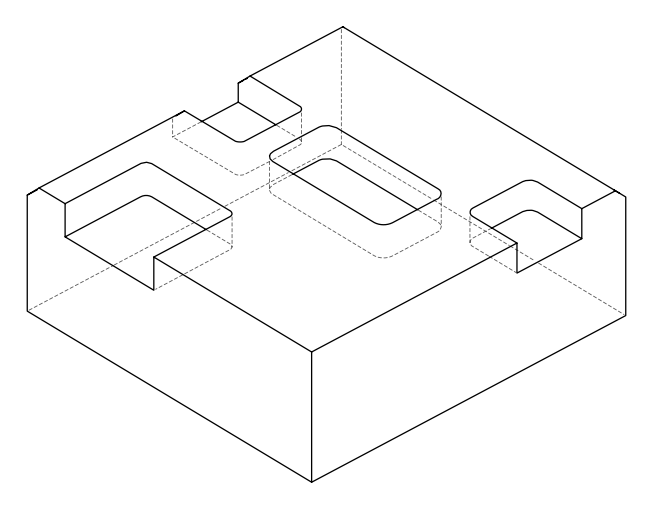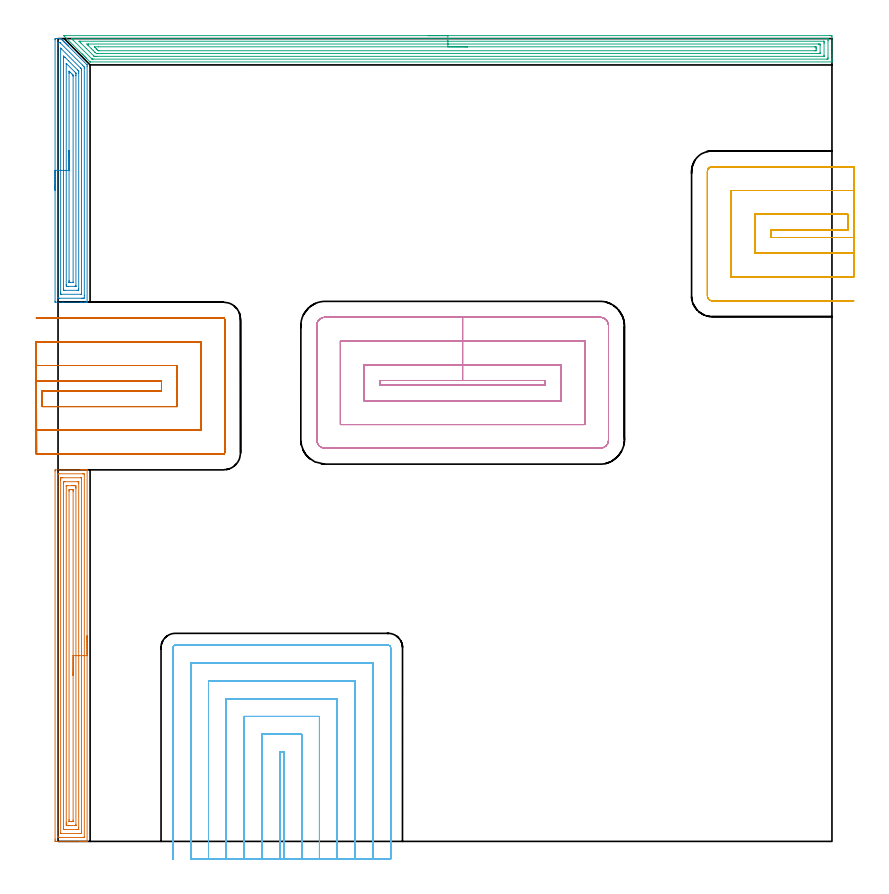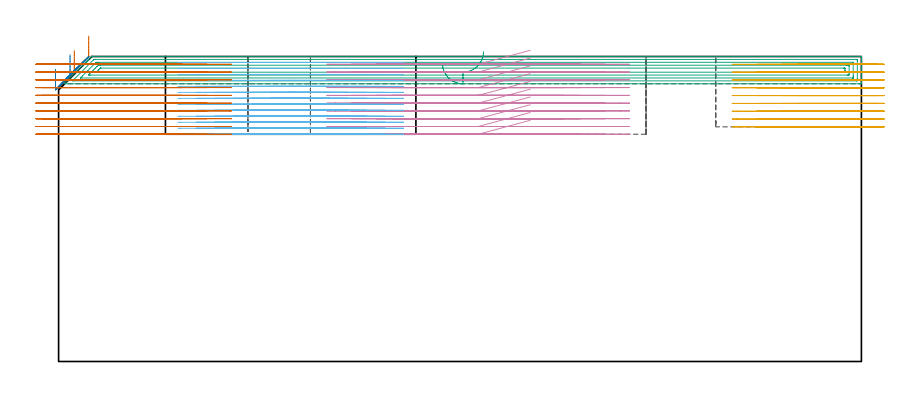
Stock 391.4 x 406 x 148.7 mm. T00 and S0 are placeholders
(PLAN: 7 operations, 3 tool changes, 148.2 min)
(1 AREA_MILL | FG_CHAMFER_SURFACE | UGT0205_001 | 9.32 min | 25626 mm3)
(2 AREA_MILL_1 | FG_CHAMFER_SURFACE_1 | UGT0205_001 | 6.45 min | 18468 mm3)
(3 AREA_MILL_2 | FG_CHAMFER_SURFACE_2 | UGT0205_001 | 15.56 min | 33576 mm3)
(4 MILL_RECTANGULAR_POCKET | POCKET_RECTANGULAR_STRAIGHT | NXT0201_012 | Follow Part, ap 4, ae 75% | 24.95 min | 505440 mm3)
(5 MILL_SLOT | SLOT_PARTIAL_RECTANGULAR | NXT0201_012 | Follow Part, ap 4, ae 75% | 14.15 min | 202492 mm3)
(6 MILL_SLOT_1 | SLOT_PARTIAL_RECTANGULAR_1 | NXT0201_011 | Follow Part, ap 3, ae 75% | 58.41 min | 486141 mm3)
(7 MILL_SLOT_2 | SLOT_PARTIAL_RECTANGULAR_2 | NXT0201_012 | Follow Part, ap 4, ae 75% | 19.32 min | 293429 mm3)
(TOOL UGT0205_001 | Chamfer Mill 20 x 3 x 45 deg. | D20 FL50 Z2)
(TOOL NXT0201_012 | ENDMILL 16mm [2P460-1600-NA 1630] | D16 FL38 Z6)
(TOOL NXT0201_011 | ENDMILL 12mm [2P460-1200-NA 1630] | D12 FL38 Z6)
(OP 1 AREA_MILL)
G17 G21 G94 G90
T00 M6
G54
G17 G0 G90 X14.7 Y103.95 S1061 M3
G43 Z158.7 H0
G94 G1 Y103.912 Z157.828 F250.
Y103.798 Z156.963
Y103.609 Z156.112
Y103.347 Z155.28
Y103.013 Z154.474
Y102.61 Z153.7
Y102.142 Z152.964
Y101.61 Z152.272
Y101.021 Z151.629
Y100.378 Z151.039
Y99.686 Z150.508
Y98.95 Z150.04
Y98.176 Z149.637
Y97.37 Z149.303
Y96.538 Z149.041
Y95.686 Z148.852
Y94.822 Z148.738
Y93.95 Z148.7
Y0.169
X14.697 Y0.01 Z148.688
X14.662 Y0.007 Z148.654
X14.285 Y0. Z148.285
X13.934 Z147.934
X13.263 Z147.258
X12.039 Z146.036
X11.486 Z145.481
X10.874 Z144.869
X-0.951 Y0.001 Z133.046
X-1.179 Y0.003 Z132.818
X-1.492 Y0.008 Z132.506
X-1.494 Y0.07 Z132.503
X-1.499 Y0.615 Z132.501
X-1.5 Y1.167 Z132.5
Y187.285
X-1.496 Y187.63 Z132.502
X-1.492 Y187.89 Z132.506
X-1.228 Y187.9 Z132.77
X11.486 Z145.481
X12.039 Z146.036
X12.375 Z146.371
X12.927 Z146.924
X13.263 Z147.258
X13.934 Z147.934
X14.286 Z148.285
X14.662 Y187.893 Z148.654
X14.697 Y187.89 Z148.688
X14.7 Y187.731 Z148.7
Y93.95
X13.286 Z147.286
X13.285 Y2.38 Z147.285
X13.263 Y2.01 Z147.263
X12.773 Y2.001 Z146.773
X0.825 Y2. Z134.825
X0.335 Y2.001 Z134.335
X-0.063 Y2.01 Z133.937
X-0.085 Y2.402 Z133.915
X-0.086 Y2.424 Z133.914
X-0.085 Y185.52 Z133.915
X-0.063 Y185.89 Z133.937
X0.427 Y185.899 Z134.427
X12.375 Y185.9 Z146.375
X12.865 Y185.899 Z146.865
X13.263 Y185.89 Z147.263
X13.285 Y185.498 Z147.285
Y185.476
X13.286 Y93.95 Z147.286
X11.871 Z145.871
Y5.081
X11.869 Y4.696 Z145.869
X11.864 Y4.188 Z145.864
X11.853 Y4.01 Z145.853
X11.671 Y4.002 Z145.671
X11.486 Y4.001 Z145.486
X10.785 Y4. Z144.785
X1.714 Y4.001 Z135.714
X1.527 Y4.005 Z135.527
X1.403 Y4.01 Z135.403
X1.335 Y4.021 Z135.335
X1.333 Y4.059 Z135.333
X1.33 Y4.188 Z135.33
X1.329 Y4.575 Z135.329
Y182.819
X1.33 Y183.204 Z135.33
X1.336 Y183.712 Z135.336
X1.347 Y183.89 Z135.347
X1.529 Y183.898 Z135.529
X1.714 Y183.899 Z135.714
X2.415 Y183.9 Z136.415
X11.486 Y183.899 Z145.486
X11.673 Y183.895 Z145.673
X11.797 Y183.89 Z145.797
X11.865 Y183.879 Z145.865
X11.867 Y183.841 Z145.867
X11.869 Y183.712 Z145.869
X11.871 Y183.325 Z145.871
Y93.95
X10.457 Z144.457
Y6.867
X10.453 Y6.12 Z144.453
X10.451 Y6.018 Z144.451
X10.356 Y6.01 Z144.356
X10.141 Y6.005 Z144.141
X9.709 Y6. Z143.709
X9.684 Z143.684
X3.465 Z137.465
X3.05 Y6.003 Z137.05
X2.843 Y6.008 Z136.843
X2.75 Y6.013 Z136.75
X2.748 Y6.083 Z136.748
X2.743 Y6.726 Z136.743
Y181.033
X2.747 Y181.78 Z136.747
X2.749 Y181.883 Z136.749
X2.844 Y181.89 Z136.844
X3.059 Y181.895 Z137.059
X3.491 Y181.9 Z137.491
X3.516 Z137.516
X9.735 Z143.735
X10.15 Y181.896 Z144.15
X10.357 Y181.891 Z144.357
X10.45 Y181.887 Z144.45
X10.452 Y181.816 Z144.452
X10.457 Y181.174 Z144.457
Y93.95
X9.043 Z143.043
Y8.431
X9.041 Y8.207 Z143.041
X9.038 Y8.059 Z143.038
X9.036 Y8.012 Z143.036
X9.023 Y8.009 Z143.023
X8.983 Y8.005 Z142.983
X8.821 Y8.002 Z142.821
X8.583 Y8. Z142.583
X6.156 Z140.156
X5.267 Z139.267
X5.029 Y8.001 Z139.029
X4.379 Y8.007 Z138.379
X4.169 Y8.01 Z138.169
X4.161 Y8.43 Z138.161
X4.159 Y8.654 Z138.159
X4.157 Y8.877 Z138.157
Y9.547
Y179.469
X4.159 Y179.693 Z138.159
X4.162 Y179.841 Z138.162
X4.164 Y179.888 Z138.164
X4.177 Y179.891 Z138.177
X4.217 Y179.895 Z138.217
X4.379 Y179.899 Z138.379
X4.617 Y179.9 Z138.617
X7.044 Z141.044
X7.933 Z141.933
X8.171 Y179.899 Z142.171
X8.821 Y179.893 Z142.821
X9.031 Y179.89 Z143.031
X9.039 Y179.469 Z143.039
X9.041 Y179.246 Z143.041
X9.043 Y179.023 Z143.043
Y178.353
Y93.95
X7.629 Z141.629
X7.628 Y10.746 Z141.628
X7.627 Y10.44 Z141.627
X7.623 Y10.146 Z141.623
X7.621 Y10.01 Z141.621
X7.478 Y10.004 Z141.478
X7.044 Y10.001 Z141.044
X6.593 Y10. Z140.593
X6.156 Y10.001 Z140.156
X5.701 Y10.004 Z139.701
X5.592 Y10.01 Z139.592
X5.578 Y10.02 Z139.578
X5.575 Y10.055 Z139.575
X5.573 Y10.133 Z139.573
X5.572 Y10.44 Z139.572
X5.571 Y11.028 Z139.571
X5.572 Y177.154 Z139.572
X5.573 Y177.46 Z139.573
X5.577 Y177.754 Z139.577
X5.579 Y177.89 Z139.579
X5.722 Y177.896 Z139.722
X6.156 Y177.899 Z140.156
X6.607 Y177.9 Z140.607
X7.044 Y177.899 Z141.044
X7.499 Y177.896 Z141.499
X7.608 Y177.89 Z141.608
X7.622 Y177.88 Z141.622
X7.624 Y177.845 Z141.624
X7.627 Y177.767 Z141.627
X7.628 Y177.46 Z141.628
X7.629 Y176.872 Z141.629
Y93.95
Y93.078 Z141.667
Y92.214 Z141.781
Y91.362 Z141.97
Y90.53 Z142.232
Y89.724 Z142.566
Y88.95 Z142.969
Y88.214 Z143.437
Y87.522 Z143.968
Y86.879 Z144.558
Y86.29 Z145.201
Y85.758 Z145.893
Y85.29 Z146.629
Y84.887 Z147.403
Y84.553 Z148.209
Y84.291 Z149.041
Y84.102 Z149.892
Y83.988 Z150.757
Y83.95 Z151.629
G0 Z158.7
M5
M2
(OP 2 AREA_MILL_1)
G17 G21 G94 G90
T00 M6
G54
G17 G0 G90 X-1.5 Y329.35 S1061 M3
G43 Z158.7 H0
Z142.5
G94 G1 Y329.388 Z141.628 F250.
Y329.502 Z140.763
Y329.691 Z139.912
Y329.953 Z139.08
Y330.287 Z138.274
Y330.69 Z137.5
Y331.158 Z136.764
Y331.69 Z136.072
Y332.279 Z135.429
Y332.922 Z134.84
Y333.614 Z134.308
Y334.35 Z133.84
Y335.124 Z133.437
Y335.93 Z133.103
Y336.762 Z132.841
Y337.613 Z132.652
Y338.478 Z132.538
Y339.35 Z132.5
Y405.394
X-1.499 Y405.565 Z132.501
X-1.491 Y405.998 Z132.505
X-1.269 Y406. Z132.728
X-0.951 Z133.045
X-0.381 Z133.615
X-0.063 Z133.932
X0.573 Z134.572
X1.333 Z135.332
X1.396 Z135.393
X1.401 Y405.998 Z135.398
X1.407 Y405.994 Z135.404
X1.561 Y405.84 Z135.559
X1.714 Y405.688 Z135.709
X1.865 Y405.536 Z135.863
X2.007 Y405.394 Z136.005
X2.158 Y405.244 Z136.153
X2.308 Y405.093 Z136.305
X2.453 Y404.948 Z136.451
X2.602 Y404.8 Z136.598
X2.75 Y404.651 Z136.748
X2.899 Y404.502 Z136.897
X3.046 Y404.356 Z137.042
X3.192 Y404.209 Z137.19
X3.346 Y404.055 Z137.343
X3.491 Y403.911 Z137.486
X3.634 Y403.767 Z137.632
X3.792 Y403.609 Z137.79
X3.935 Y403.467 Z137.931
X4.076 Y403.325 Z138.074
X4.238 Y403.163 Z138.236
X4.379 Y403.023 Z138.375
X4.518 Y402.883 Z138.516
X4.684 Y402.717 Z138.682
X4.823 Y402.579 Z138.819
X4.961 Y402.44 Z138.958
X5.131 Y402.27 Z139.128
X5.267 Y402.135 Z139.263
X14.596 Y392.806 Z148.593
X14.608 Y392.792 Z148.606
X14.697 Y392.695 Z148.688
X14.7 Y392.007 Z148.7
Y272.86
X14.697 Y272.71 Z148.688
X14.664 Y272.706 Z148.655
X14.307 Y272.7 Z148.307
X13.899 Z147.898
X13.263 Z147.258
X12.057 Z146.054
X11.486 Z145.48
X2.488 Z136.485
X-1.18 Z132.817
X-1.237 Y272.701 Z132.76
X-1.492 Y272.71 Z132.506
X-1.499 Y272.964 Z132.499
Y272.993
X-1.5 Y339.35 Z132.5
X-0.086 Z133.914
Y402.717
X-0.085 Y403.609 Z133.915
X-0.084 Y403.631 Z133.916
X-0.063 Y403.99 Z133.937
X0.44 Y403.996 Z134.44
X0.825 Y403.99 Z134.825
X0.952 Y403.986 Z134.952
X1.08 Y403.862 Z135.08
X1.34 Y403.609 Z135.34
X12.375 Y392.575 Z146.375
X12.94 Y392.007 Z146.94
X13.263 Y391.675 Z147.263
X13.285 Y391.114 Z147.285
Y391.092
X13.286 Y275.983 Z147.286
X13.285 Y275.091 Z147.285
X13.284 Y275.07 Z147.284
X13.263 Y274.71 Z147.263
X12.761 Y274.702 Z146.761
X12.375 Y274.701 Z146.375
X11.875 Y274.7 Z145.875
X0.825 Y274.701 Z134.825
X0.323 Y274.703 Z134.323
X-0.063 Y274.71 Z133.937
X-0.084 Y275.091 Z133.916
X-0.085 Y275.113 Z133.915
X-0.086 Y339.35 Z133.914
X1.328 Z135.328
X1.329 Y400.932 Z135.329
Y401.104
X1.331 Y401.132 Z135.331
X1.333 Y401.148 Z135.333
X1.364 Y401.124 Z135.364
X1.568 Y400.932 Z135.568
X11.386 Y391.114 Z145.386
X11.486 Y391.01 Z145.486
X11.864 Y390.604 Z145.864
X11.869 Y390.222 Z145.869
X11.871 Y389.835 Z145.871
Y276.876
Y276.779
X11.868 Y276.732 Z145.868
X11.865 Y276.716 Z145.865
X11.835 Y276.71 Z145.835
X11.66 Y276.701 Z145.66
X1.539 Z135.539
X1.422 Y276.705 Z135.422
X1.335 Y276.71 Z135.335
X1.333 Y276.748 Z135.333
X1.33 Y276.876 Z135.33
X1.329 Y277.263 Z135.329
X1.328 Y277.768 Z135.328
Y339.35
X2.743 Z136.743
Y396.328
X2.744 Y396.469 Z136.744
X2.75 Y397.213 Z136.75
X3.491 Y396.552 Z137.491
X3.58 Y396.469 Z137.58
X5.267 Y394.784 Z139.267
X9.951 Y390.1 Z143.951
X10.196 Y389.851 Z144.196
X10.361 Y389.68 Z144.361
X10.451 Y389.582 Z144.451
X10.453 Y389.563 Z144.453
X10.456 Y389.472 Z144.456
X10.457 Y389.329 Z144.457
Y388.578
Y279.553
X10.451 Y278.809 Z144.451
X10.446 Y278.71 Z144.446
X10.346 Y278.706 Z144.346
X10.134 Y278.702 Z144.134
X9.709 Y278.7 Z143.709
X3.452 Z137.452
X3.051 Y278.702 Z137.051
X2.851 Y278.706 Z136.851
X2.757 Y278.71 Z136.757
X2.75 Y278.774 Z136.75
X2.743 Y279.411 Z136.743
Y279.553
Y339.35
X4.157 Z138.157
Y393.122
X4.16 Y393.345 Z138.16
X4.163 Y393.408 Z138.163
X4.165 Y393.425 Z138.165
X4.183 Y393.409 Z138.183
X4.271 Y393.328 Z138.271
X4.379 Y393.222 Z138.379
X8.273 Y389.329 Z142.273
X8.821 Y388.777 Z142.821
X8.989 Y388.603 Z142.989
X9.029 Y388.561 Z143.029
X9.036 Y388.51 Z143.036
X9.039 Y388.437 Z143.039
X9.042 Y388.215 Z143.042
X9.043 Y387.544 Z143.043
Y387.321
X9.042 Y281.116 Z143.042
X9.04 Y280.892 Z143.04
X9.036 Y280.745 Z143.036
X9.033 Y280.709 Z143.033
X9.019 Y280.706 Z143.019
X8.98 Y280.704 Z142.98
X8.821 Y280.701 Z142.821
X8.568 Y280.7 Z142.568
X5.014 Y280.701 Z139.014
X4.379 Y280.707 Z138.379
X4.174 Y280.71 Z138.174
X4.163 Y281.115 Z138.163
X4.159 Y281.338 Z138.159
X4.158 Y281.561 Z138.158
X4.157 Y339.35 Z138.157
X5.571 Z139.571
X5.572 Y388.437 Z139.572
X5.574 Y389.021 Z139.574
X5.578 Y389.329 Z139.578
X5.586 Y389.554 Z139.586
X5.82 Y389.329 Z139.82
X6.156 Y388.996 Z140.156
X6.715 Y388.437 Z140.715
X7.044 Y388.106 Z141.044
X7.599 Y387.544 Z141.599
X7.622 Y387.504 Z141.622
X7.624 Y387.47 Z141.624
X7.627 Y387.397 Z141.627
X7.628 Y387.251 Z141.628
X7.629 Y386.957 Z141.629
X7.628 Y282.83 Z141.628
X7.627 Y282.756 Z141.627
X7.625 Y282.721 Z141.625
X7.623 Y282.711 Z141.623
X7.605 Y282.709 Z141.605
X7.464 Y282.702 Z141.464
X6.156 Y282.701 Z140.156
X5.685 Y282.703 Z139.685
X5.591 Y282.71 Z139.591
X5.578 Y282.717 Z139.578
X5.575 Y282.747 Z139.575
X5.573 Y282.816 Z139.573
X5.572 Y283.123 Z139.572
X5.571 Y283.711 Z139.571
Y339.35
Y340.222 Z139.609
Y341.086 Z139.723
Y341.938 Z139.912
Y342.77 Z140.174
Y343.576 Z140.508
Y344.35 Z140.911
Y345.086 Z141.38
Y345.778 Z141.911
Y346.421 Z142.5
Y347.01 Z143.143
Y347.541 Z143.835
Y348.01 Z144.571
Y348.413 Z145.345
Y348.747 Z146.151
Y349.009 Z146.983
Y349.198 Z147.835
Y349.312 Z148.699
Y349.35 Z149.571
G0 Z158.7
M5
M2
(OP 3 AREA_MILL_2)
G17 G21 G94 G90
T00 M6
G54
G17 G0 G90 X187.15 Y407.5 S1061 M3
G43 Z158.7 H0
Z145.4
G94 G1 X187.188 Z144.528 F250.
X187.302 Z143.663
X187.491 Z142.812
X187.753 Z141.98
X188.087 Z141.174
X188.49 Z140.4
X188.958 Z139.664
X189.49 Z138.972
X190.079 Z138.329
X190.722 Z137.74
X191.414 Z137.208
X192.15 Z136.74
X192.924 Z136.337
X193.73 Z136.003
X194.562 Z135.741
X195.413 Z135.552
X196.278 Z135.438
X197.15 Z135.4
X390.292
X390.769 Y407.499 Z135.401
X391.24 Y407.495 Z135.403
X391.391 Y407.492 Z135.406
X391.4 Y407.03 Z135.868
Y397.319 Z145.576
Y395.917 Z146.979
Y395.553 Z147.342
Y394.825 Z148.074
Y394.588 Z148.312
Y394.212 Z148.679
X391.393 Y394.203 Z148.688
X391.216 Y394.2 Z148.7
X16.499
X16.204 Y394.205 Z148.691
X16.183 Y394.22 Z148.676
X16.14 Y394.259 Z148.638
X14.542 Y395.857 Z147.041
X14.403 Y395.995 Z146.901
X14.263 Y396.136 Z146.762
X14.106 Y396.293 Z146.605
X13.962 Y396.436 Z146.46
X13.816 Y396.583 Z146.315
X13.67 Y396.729 Z146.169
X13.52 Y396.877 Z146.018
X13.369 Y397.03 Z145.868
X13.234 Y397.164 Z145.733
X13.079 Y397.319 Z145.576
X12.922 Y397.477 Z145.421
X12.799 Y397.6 Z145.298
X12.637 Y397.76 Z145.135
X12.475 Y397.924 Z144.973
X12.363 Y398.036 Z144.862
X12.196 Y398.202 Z144.693
X12.027 Y398.372 Z144.526
X3.084 Y407.316 Z135.583
X2.936 Y407.471 Z135.428
X2.914 Y407.497 Z135.402
X3.084 Y407.5 Z135.4
X197.15
Y406.086 Z136.814
X388.98 Y406.085 Z136.815
X389.043
X389.366 Y406.079 Z136.821
X389.39 Y405.974 Z136.926
X389.397 Y405.735 Z137.165
X389.399 Y405.264 Z137.636
X389.4 Y404.849 Z138.051
X389.399 Y396.436 Z146.464
X389.396 Y396.025 Z146.875
X389.386 Y395.621 Z147.279
X388.98 Y395.615 Z147.285
X388.918
X17.778 Y395.614 Z147.286
X17.363 Y395.619 Z147.281
X17.26 Y395.621 Z147.279
X17.236 Y395.625 Z147.275
X17.198 Y395.659 Z147.241
X17.129 Y395.724 Z147.176
X16.946 Y395.904 Z146.996
X7.586 Y405.264 Z137.636
X7.109 Y405.744 Z137.156
X6.884 Y405.978 Z136.922
X6.796 Y406.079 Z136.821
X7.109 Y406.085 Z136.815
X7.171
X197.15 Y406.086 Z136.814
Y404.672 Z138.228
X387.191 Y404.671 Z138.229
X387.289 Y404.67 Z138.23
X387.367 Y404.667 Z138.233
X387.384 Y404.665 Z138.235
X387.39 Y404.645 Z138.255
X387.394 Y404.587 Z138.313
X387.398 Y404.381 Z138.519
X387.4 Y404.175 Z138.725
Y403.498 Z139.402
X387.399 Y397.319 Z145.581
X387.397 Y397.115 Z145.785
X387.39 Y397.046 Z145.854
X387.386 Y397.035 Z145.865
X387.374 Y397.033 Z145.867
X387.338 Y397.03 Z145.87
X387.191 Y397.029 Z145.871
X19.629 Y397.028 Z145.872
X19.028 Y397.029 Z145.871
X18.735 Y397.032 Z145.868
X18.441 Y397.035 Z145.865
X18.266 Y397.045 Z145.855
X18.172 Y397.135 Z145.765
X17.982 Y397.319 Z145.581
X14.339 Y400.96 Z141.94
X11.58 Y403.719 Z139.181
X10.919 Y404.381 Z138.519
X10.686 Y404.617 Z138.283
X10.648 Y404.663 Z138.237
X10.65 Y404.665 Z138.235
X10.686 Y404.666 Z138.234
X11.287 Y404.671 Z138.229
X197.15 Y404.672 Z138.228
Y403.257 Z139.643
X384.508
X384.753 Y403.256 Z139.644
X385.262 Y403.252 Z139.648
X385.374 Y403.251 Z139.649
X385.39 Y403.056 Z139.844
X385.4 Y402.618 Z140.282
Y399.087 Z143.813
X385.399 Y398.644 Z144.256
X385.397 Y398.534 Z144.366
X385.394 Y398.48 Z144.42
X385.391 Y398.456 Z144.444
X385.373 Y398.45 Z144.45
X385.155 Y398.447 Z144.453
X384.508 Y398.443 Z144.457
X384.264
X20.278
X19.629 Y398.447 Z144.453
X19.378 Y398.45 Z144.45
X18.735 Y399.019 Z143.881
X18.667 Y399.084 Z143.816
X17.84 Y399.908 Z142.992
X16.898 Y400.85 Z142.05
X15.133 Y402.616 Z140.284
X14.514 Y403.25 Z139.65
X15.157 Y403.255 Z139.645
X15.402 Y403.257 Z139.643
X197.15
Y401.843 Z141.057
X382.72
X382.831 Y401.841 Z141.059
X383.055 Y401.836 Z141.064
X383.39 Y401.822 Z141.078
X383.392 Y401.733 Z141.167
X383.399 Y401.062 Z141.838
X383.4 Y400.85 Z142.05
X383.399 Y400.179 Z142.721
X383.396 Y399.967 Z142.933
X383.393 Y399.884 Z143.016
X383.391 Y399.869 Z143.031
X383.315 Y399.864 Z143.036
X383.167 Y399.86 Z143.04
X382.943 Y399.857 Z143.043
X382.831
X20.635
X20.523 Y399.859 Z143.041
X20.412 Y399.862 Z143.038
X20.345 Y399.866 Z143.034
X20.309 Y399.898 Z143.002
X20.235 Y399.967 Z142.933
X19.629 Y400.569 Z142.331
X19.348 Y400.85 Z142.05
X18.735 Y401.464 Z141.436
X18.468 Y401.733 Z141.167
X18.383 Y401.824 Z141.076
X18.375 Y401.834 Z141.066
X18.381 Y401.836 Z141.064
X18.437 Y401.84 Z141.06
X18.511 Y401.842 Z141.058
X20.412 Y401.843 Z141.057
X197.15
X198.022 Z141.095
X198.886 Z141.209
X199.738 Z141.398
X200.57 Z141.66
X201.376 Z141.994
X202.15 Z142.397
X202.886 Z142.865
X203.578 Z143.396
X204.221 Z143.986
X204.81 Z144.629
X205.341 Z145.321
X205.81 Z146.057
X206.213 Z146.831
X206.547 Z147.637
X206.809 Z148.469
X206.998 Z149.32
X207.112 Z150.185
X207.15 Z151.057
G0 Z158.7
M5
M2
(OP 4 MILL_RECTANGULAR_POCKET)
G17 G21 G94 G90
T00 M6
G54
G17 G0 G90 X229.941 Y233.1 S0 M3
G43 Z158.7 H1
Z151.7
G94 G1 X204.6 Z144.91 F250.
X162.8 F500.
Y230.8
X246.4
Y233.1
X204.6
Y241.1
X154.8
Y222.8
X254.4
Y241.1
X204.6
Y253.1
X142.8
Y210.8
X266.4
Y253.1
X204.6
Y265.1
X135.1
G3 X130.8 Y260.8 R4.3
G1 Y203.1
G3 X135.1 Y198.8 R4.3
G1 X274.1
G3 X278.4 Y203.1 R4.3
G1 Y260.8
G3 X274.1 Y265.1 R4.3
G1 X204.6
X203.6
G0 X229.941 Y233.1 Z147.91
G1 X204.6 Z141.12 F250.
X162.8 F500.
Y230.8
X246.4
Y233.1
X204.6
Y241.1
X154.8
Y222.8
X254.4
Y241.1
X204.6
Y253.1
X142.8
Y210.8
X266.4
Y253.1
X204.6
Y265.1
X135.1
G3 X130.8 Y260.8 R4.3
G1 Y203.1
G3 X135.1 Y198.8 R4.3
G1 X274.1
G3 X278.4 Y203.1 R4.3
G1 Y260.8
G3 X274.1 Y265.1 R4.3
G1 X204.6
X203.6
G0 X229.941 Y233.1 Z144.12
G1 X204.6 Z137.33 F250.
X162.8 F500.
Y230.8
X246.4
Y233.1
X204.6
Y241.1
X154.8
Y222.8
X254.4
Y241.1
X204.6
Y253.1
X142.8
Y210.8
X266.4
Y253.1
X204.6
Y265.1
X135.1
G3 X130.8 Y260.8 R4.3
G1 Y203.1
G3 X135.1 Y198.8 R4.3
G1 X274.1
G3 X278.4 Y203.1 R4.3
G1 Y260.8
G3 X274.1 Y265.1 R4.3
G1 X204.6
X203.6
G0 X229.941 Y233.1 Z140.33
G1 X204.6 Z133.54 F250.
X162.8 F500.
Y230.8
X246.4
Y233.1
X204.6
Y241.1
X154.8
Y222.8
X254.4
Y241.1
X204.6
Y253.1
X142.8
Y210.8
X266.4
Y253.1
X204.6
Y265.1
X135.1
G3 X130.8 Y260.8 R4.3
G1 Y203.1
G3 X135.1 Y198.8 R4.3
G1 X274.1
G3 X278.4 Y203.1 R4.3
G1 Y260.8
G3 X274.1 Y265.1 R4.3
G1 X204.6
X203.6
G0 X229.941 Y233.1 Z136.54
G1 X204.6 Z129.75 F250.
X162.8 F500.
Y230.8
X246.4
Y233.1
X204.6
Y241.1
X154.8
Y222.8
X254.4
Y241.1
X204.6
Y253.1
X142.8
Y210.8
X266.4
Y253.1
X204.6
Y265.1
X135.1
G3 X130.8 Y260.8 R4.3
G1 Y203.1
G3 X135.1 Y198.8 R4.3
G1 X274.1
G3 X278.4 Y203.1 R4.3
G1 Y260.8
G3 X274.1 Y265.1 R4.3
G1 X204.6
X203.6
G0 X229.941 Y233.1 Z132.75
G1 X204.6 Z125.96 F250.
X162.8 F500.
Y230.8
X246.4
Y233.1
X204.6
Y241.1
X154.8
Y222.8
X254.4
Y241.1
X204.6
Y253.1
X142.8
Y210.8
X266.4
Y253.1
X204.6
Y265.1
X135.1
G3 X130.8 Y260.8 R4.3
G1 Y203.1
G3 X135.1 Y198.8 R4.3
G1 X274.1
G3 X278.4 Y203.1 R4.3
G1 Y260.8
G3 X274.1 Y265.1 R4.3
G1 X204.6
X203.6
G0 X229.941 Y233.1 Z128.96
G1 X204.6 Z122.17 F250.
X162.8 F500.
Y230.8
X246.4
Y233.1
X204.6
Y241.1
X154.8
Y222.8
X254.4
Y241.1
X204.6
Y253.1
X142.8
Y210.8
X266.4
Y253.1
X204.6
Y265.1
X135.1
G3 X130.8 Y260.8 R4.3
G1 Y203.1
G3 X135.1 Y198.8 R4.3
G1 X274.1
G3 X278.4 Y203.1 R4.3
G1 Y260.8
G3 X274.1 Y265.1 R4.3
G1 X204.6
X203.6
G0 X229.941 Y233.1 Z125.17
G1 X204.6 Z118.38 F250.
X162.8 F500.
Y230.8
X246.4
Y233.1
X204.6
Y241.1
X154.8
Y222.8
X254.4
Y241.1
X204.6
Y253.1
X142.8
Y210.8
X266.4
Y253.1
X204.6
Y265.1
X135.1
G3 X130.8 Y260.8 R4.3
G1 Y203.1
G3 X135.1 Y198.8 R4.3
G1 X274.1
G3 X278.4 Y203.1 R4.3
G1 Y260.8
G3 X274.1 Y265.1 R4.3
G1 X204.6
X203.6
G0 X229.941 Y233.1 Z121.38
G1 X204.6 Z114.59 F250.
X162.8 F500.
Y230.8
X246.4
Y233.1
X204.6
Y241.1
X154.8
Y222.8
X254.4
Y241.1
X204.6
Y253.1
X142.8
Y210.8
X266.4
Y253.1
X204.6
Y265.1
X135.1
G3 X130.8 Y260.8 R4.3
G1 Y203.1
G3 X135.1 Y198.8 R4.3
G1 X274.1
G3 X278.4 Y203.1 R4.3
G1 Y260.8
G3 X274.1 Y265.1 R4.3
G1 X204.6
X203.6
G0 X229.941 Y233.1 Z117.59
G1 X204.6 Z110.8 F250.
X162.8 F500.
Y230.8
X246.4
Y233.1
X204.6
Y241.1
X154.8
Y222.8
X254.4
Y241.1
X204.6
Y253.1
X142.8
Y210.8
X266.4
Y253.1
X204.6
Y265.1
X135.1
G3 X130.8 Y260.8 R4.3
G1 Y203.1
G3 X135.1 Y198.8 R4.3
G1 X274.1
G3 X278.4 Y203.1 R4.3
G1 Y260.8
G3 X274.1 Y265.1 R4.3
G1 X204.6
X203.6
G0 Z158.7
M5
M2
(OP 5 MILL_SLOT)
G17 G21 G94 G90
T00 M6
G54
G17 G0 G90 X402.4 Y305.4 S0 M3
G43 Z158.7 H1
Z144.889
G94 G1 X399.4 F250.
X360.4 F500.
Y309.2
X399.4
Y317.2
X352.4
Y297.4
X399.4
X402.4 F250.
Y329.2
X399.4
X340.4 F500.
Y285.4
X399.4
X402.4 F250.
Y341.2
X399.4
X330.8 F500.
G3 X328.4 Y338.8 R2.4
G1 Y275.8
G3 X330.8 Y273.4 R2.4
G1 X399.4
X402.4 F250.
G0 Y305.4 Z141.078
G1 X399.4
X360.4 F500.
Y309.2
X399.4
Y317.2
X352.4
Y297.4
X399.4
X402.4 F250.
Y329.2
X399.4
X340.4 F500.
Y285.4
X399.4
X402.4 F250.
Y341.2
X399.4
X330.8 F500.
G3 X328.4 Y338.8 R2.4
G1 Y275.8
G3 X330.8 Y273.4 R2.4
G1 X399.4
X402.4 F250.
G0 Y305.4 Z137.267
G1 X399.4
X360.4 F500.
Y309.2
X399.4
Y317.2
X352.4
Y297.4
X399.4
X402.4 F250.
Y329.2
X399.4
X340.4 F500.
Y285.4
X399.4
X402.4 F250.
Y341.2
X399.4
X330.8 F500.
G3 X328.4 Y338.8 R2.4
G1 Y275.8
G3 X330.8 Y273.4 R2.4
G1 X399.4
X402.4 F250.
G0 Y305.4 Z133.455
G1 X399.4
X360.4 F500.
Y309.2
X399.4
Y317.2
X352.4
Y297.4
X399.4
X402.4 F250.
Y329.2
X399.4
X340.4 F500.
Y285.4
X399.4
X402.4 F250.
Y341.2
X399.4
X330.8 F500.
G3 X328.4 Y338.8 R2.4
G1 Y275.8
G3 X330.8 Y273.4 R2.4
G1 X399.4
X402.4 F250.
G0 Y305.4 Z129.644
G1 X399.4
X360.4 F500.
Y309.2
X399.4
Y317.2
X352.4
Y297.4
X399.4
X402.4 F250.
Y329.2
X399.4
X340.4 F500.
Y285.4
X399.4
X402.4 F250.
Y341.2
X399.4
X330.8 F500.
G3 X328.4 Y338.8 R2.4
G1 Y275.8
G3 X330.8 Y273.4 R2.4
G1 X399.4
X402.4 F250.
G0 Y305.4 Z125.833
G1 X399.4
X360.4 F500.
Y309.2
X399.4
Y317.2
X352.4
Y297.4
X399.4
X402.4 F250.
Y329.2
X399.4
X340.4 F500.
Y285.4
X399.4
X402.4 F250.
Y341.2
X399.4
X330.8 F500.
G3 X328.4 Y338.8 R2.4
G1 Y275.8
G3 X330.8 Y273.4 R2.4
G1 X399.4
X402.4 F250.
G0 Y305.4 Z122.022
G1 X399.4
X360.4 F500.
Y309.2
X399.4
Y317.2
X352.4
Y297.4
X399.4
X402.4 F250.
Y329.2
X399.4
X340.4 F500.
Y285.4
X399.4
X402.4 F250.
Y341.2
X399.4
X330.8 F500.
G3 X328.4 Y338.8 R2.4
G1 Y275.8
G3 X330.8 Y273.4 R2.4
G1 X399.4
X402.4 F250.
G0 Y305.4 Z118.211
G1 X399.4
X360.4 F500.
Y309.2
X399.4
Y317.2
X352.4
Y297.4
X399.4
X402.4 F250.
Y329.2
X399.4
X340.4 F500.
Y285.4
X399.4
X402.4 F250.
Y341.2
X399.4
X330.8 F500.
G3 X328.4 Y338.8 R2.4
G1 Y275.8
G3 X330.8 Y273.4 R2.4
G1 X399.4
X402.4 F250.
G0 Y305.4 Z114.4
G1 X399.4
X360.4 F500.
Y309.2
X399.4
Y317.2
X352.4
Y297.4
X399.4
X402.4 F250.
Y329.2
X399.4
X340.4 F500.
Y285.4
X399.4
X402.4 F250.
Y341.2
X399.4
X330.8 F500.
G3 X328.4 Y338.8 R2.4
G1 Y275.8
G3 X330.8 Y273.4 R2.4
G1 X399.4
X402.4 F250.
G0 Z158.7
M5
M2
(OP 6 MILL_SLOT_1)
G17 G21 G94 G90
T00 M6
G54
G17 G0 G90 X114.2 Y-9. S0 M3
G43 Z158.7 H1
Z145.785
G94 G1 Y-6. F250.
Y45.2 F500.
X112.1
Y-6.
Y-9. F250.
X123.2
Y-6.
Y54.2 F500.
X103.1
Y-6.
Y-9. F250.
X132.2
Y-6.
Y63.2 F500.
X94.1
Y-6.
Y-9. F250.
X141.2
Y-6.
Y72.2 F500.
X85.1
Y-6.
Y-9. F250.
X150.2
Y-6.
Y81.2 F500.
X76.1
Y-6.
Y-9. F250.
X159.2
Y-6.
Y90.2 F500.
X67.1
Y-6.
Y-9. F250.
X168.2
Y-6.
Y98. F500.
G3 X167. Y99.2 R1.2
G1 X59.3
G3 X58.1 Y98. R1.2
G1 Y-6.
Y-9. F250.
G0 X114.2 Z142.869
G1 Y-6.
Y45.2 F500.
X112.1
Y-6.
Y-9. F250.
X123.2
Y-6.
Y54.2 F500.
X103.1
Y-6.
Y-9. F250.
X132.2
Y-6.
Y63.2 F500.
X94.1
Y-6.
Y-9. F250.
X141.2
Y-6.
Y72.2 F500.
X85.1
Y-6.
Y-9. F250.
X150.2
Y-6.
Y81.2 F500.
X76.1
Y-6.
Y-9. F250.
X159.2
Y-6.
Y90.2 F500.
X67.1
Y-6.
Y-9. F250.
X168.2
Y-6.
Y98. F500.
G3 X167. Y99.2 R1.2
G1 X59.3
G3 X58.1 Y98. R1.2
G1 Y-6.
Y-9. F250.
G0 X114.2 Z139.954
G1 Y-6.
Y45.2 F500.
X112.1
Y-6.
Y-9. F250.
X123.2
Y-6.
Y54.2 F500.
X103.1
Y-6.
Y-9. F250.
X132.2
Y-6.
Y63.2 F500.
X94.1
Y-6.
Y-9. F250.
X141.2
Y-6.
Y72.2 F500.
X85.1
Y-6.
Y-9. F250.
X150.2
Y-6.
Y81.2 F500.
X76.1
Y-6.
Y-9. F250.
X159.2
Y-6.
Y90.2 F500.
X67.1
Y-6.
Y-9. F250.
X168.2
Y-6.
Y98. F500.
G3 X167. Y99.2 R1.2
G1 X59.3
G3 X58.1 Y98. R1.2
G1 Y-6.
Y-9. F250.
G0 X114.2 Z137.038
G1 Y-6.
Y45.2 F500.
X112.1
Y-6.
Y-9. F250.
X123.2
Y-6.
Y54.2 F500.
X103.1
Y-6.
Y-9. F250.
X132.2
Y-6.
Y63.2 F500.
X94.1
Y-6.
Y-9. F250.
X141.2
Y-6.
Y72.2 F500.
X85.1
Y-6.
Y-9. F250.
X150.2
Y-6.
Y81.2 F500.
X76.1
Y-6.
Y-9. F250.
X159.2
Y-6.
Y90.2 F500.
X67.1
Y-6.
Y-9. F250.
X168.2
Y-6.
Y98. F500.
G3 X167. Y99.2 R1.2
G1 X59.3
G3 X58.1 Y98. R1.2
G1 Y-6.
Y-9. F250.
G0 X114.2 Z134.123
G1 Y-6.
Y45.2 F500.
X112.1
Y-6.
Y-9. F250.
X123.2
Y-6.
Y54.2 F500.
X103.1
Y-6.
Y-9. F250.
X132.2
Y-6.
Y63.2 F500.
X94.1
Y-6.
Y-9. F250.
X141.2
Y-6.
Y72.2 F500.
X85.1
Y-6.
Y-9. F250.
X150.2
Y-6.
Y81.2 F500.
X76.1
Y-6.
Y-9. F250.
X159.2
Y-6.
Y90.2 F500.
X67.1
Y-6.
Y-9. F250.
X168.2
Y-6.
Y98. F500.
G3 X167. Y99.2 R1.2
G1 X59.3
G3 X58.1 Y98. R1.2
G1 Y-6.
Y-9. F250.
G0 X114.2 Z131.208
G1 Y-6.
Y45.2 F500.
X112.1
Y-6.
Y-9. F250.
X123.2
Y-6.
Y54.2 F500.
X103.1
Y-6.
Y-9. F250.
X132.2
Y-6.
Y63.2 F500.
X94.1
Y-6.
Y-9. F250.
X141.2
Y-6.
Y72.2 F500.
X85.1
Y-6.
Y-9. F250.
X150.2
Y-6.
Y81.2 F500.
X76.1
Y-6.
Y-9. F250.
X159.2
Y-6.
Y90.2 F500.
X67.1
Y-6.
Y-9. F250.
X168.2
Y-6.
Y98. F500.
G3 X167. Y99.2 R1.2
G1 X59.3
G3 X58.1 Y98. R1.2
G1 Y-6.
Y-9. F250.
G0 X114.2 Z128.292
G1 Y-6.
Y45.2 F500.
X112.1
Y-6.
Y-9. F250.
X123.2
Y-6.
Y54.2 F500.
X103.1
Y-6.
Y-9. F250.
X132.2
Y-6.
Y63.2 F500.
X94.1
Y-6.
Y-9. F250.
X141.2
Y-6.
Y72.2 F500.
X85.1
Y-6.
Y-9. F250.
X150.2
Y-6.
Y81.2 F500.
X76.1
Y-6.
Y-9. F250.
X159.2
Y-6.
Y90.2 F500.
X67.1
Y-6.
Y-9. F250.
X168.2
Y-6.
Y98. F500.
G3 X167. Y99.2 R1.2
G1 X59.3
G3 X58.1 Y98. R1.2
G1 Y-6.
Y-9. F250.
G0 X114.2 Z125.377
G1 Y-6.
Y45.2 F500.
X112.1
Y-6.
Y-9. F250.
X123.2
Y-6.
Y54.2 F500.
X103.1
Y-6.
Y-9. F250.
X132.2
Y-6.
Y63.2 F500.
X94.1
Y-6.
Y-9. F250.
X141.2
Y-6.
Y72.2 F500.
X85.1
Y-6.
Y-9. F250.
X150.2
Y-6.
Y81.2 F500.
X76.1
Y-6.
Y-9. F250.
X159.2
Y-6.
Y90.2 F500.
X67.1
Y-6.
Y-9. F250.
X168.2
Y-6.
Y98. F500.
G3 X167. Y99.2 R1.2
G1 X59.3
G3 X58.1 Y98. R1.2
G1 Y-6.
Y-9. F250.
G0 X114.2 Z122.462
G1 Y-6.
Y45.2 F500.
X112.1
Y-6.
Y-9. F250.
X123.2
Y-6.
Y54.2 F500.
X103.1
Y-6.
Y-9. F250.
X132.2
Y-6.
Y63.2 F500.
X94.1
Y-6.
Y-9. F250.
X141.2
Y-6.
Y72.2 F500.
X85.1
Y-6.
Y-9. F250.
X150.2
Y-6.
Y81.2 F500.
X76.1
Y-6.
Y-9. F250.
X159.2
Y-6.
Y90.2 F500.
X67.1
Y-6.
Y-9. F250.
X168.2
Y-6.
Y98. F500.
G3 X167. Y99.2 R1.2
G1 X59.3
G3 X58.1 Y98. R1.2
G1 Y-6.
Y-9. F250.
G0 X114.2 Z119.546
G1 Y-6.
Y45.2 F500.
X112.1
Y-6.
Y-9. F250.
X123.2
Y-6.
Y54.2 F500.
X103.1
Y-6.
Y-9. F250.
X132.2
Y-6.
Y63.2 F500.
X94.1
Y-6.
Y-9. F250.
X141.2
Y-6.
Y72.2 F500.
X85.1
Y-6.
Y-9. F250.
X150.2
Y-6.
Y81.2 F500.
X76.1
Y-6.
Y-9. F250.
X159.2
Y-6.
Y90.2 F500.
X67.1
Y-6.
Y-9. F250.
X168.2
Y-6.
Y98. F500.
G3 X167. Y99.2 R1.2
G1 X59.3
G3 X58.1 Y98. R1.2
G1 Y-6.
Y-9. F250.
G0 X114.2 Z116.631
G1 Y-6.
Y45.2 F500.
X112.1
Y-6.
Y-9. F250.
X123.2
Y-6.
Y54.2 F500.
X103.1
Y-6.
Y-9. F250.
X132.2
Y-6.
Y63.2 F500.
X94.1
Y-6.
Y-9. F250.
X141.2
Y-6.
Y72.2 F500.
X85.1
Y-6.
Y-9. F250.
X150.2
Y-6.
Y81.2 F500.
X76.1
Y-6.
Y-9. F250.
X159.2
Y-6.
Y90.2 F500.
X67.1
Y-6.
Y-9. F250.
X168.2
Y-6.
Y98. F500.
G3 X167. Y99.2 R1.2
G1 X59.3
G3 X58.1 Y98. R1.2
G1 Y-6.
Y-9. F250.
G0 X114.2 Z113.715
G1 Y-6.
Y45.2 F500.
X112.1
Y-6.
Y-9. F250.
X123.2
Y-6.
Y54.2 F500.
X103.1
Y-6.
Y-9. F250.
X132.2
Y-6.
Y63.2 F500.
X94.1
Y-6.
Y-9. F250.
X141.2
Y-6.
Y72.2 F500.
X85.1
Y-6.
Y-9. F250.
X150.2
Y-6.
Y81.2 F500.
X76.1
Y-6.
Y-9. F250.
X159.2
Y-6.
Y90.2 F500.
X67.1
Y-6.
Y-9. F250.
X168.2
Y-6.
Y98. F500.
G3 X167. Y99.2 R1.2
G1 X59.3
G3 X58.1 Y98. R1.2
G1 Y-6.
Y-9. F250.
G0 X114.2 Z110.8
G1 Y-6.
Y45.2 F500.
X112.1
Y-6.
Y-9. F250.
X123.2
Y-6.
Y54.2 F500.
X103.1
Y-6.
Y-9. F250.
X132.2
Y-6.
Y63.2 F500.
X94.1
Y-6.
Y-9. F250.
X141.2
Y-6.
Y72.2 F500.
X85.1
Y-6.
Y-9. F250.
X150.2
Y-6.
Y81.2 F500.
X76.1
Y-6.
Y-9. F250.
X159.2
Y-6.
Y90.2 F500.
X67.1
Y-6.
Y-9. F250.
X168.2
Y-6.
Y98. F500.
G3 X167. Y99.2 R1.2
G1 X59.3
G3 X58.1 Y98. R1.2
G1 Y-6.
Y-9. F250.
G0 Z158.7
M5
M2
(OP 7 MILL_SLOT_2)
G17 G21 G94 G90
T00 M6
G54
G17 G0 G90 X-11. Y232.725 S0 M3
G43 Z158.7 H1
Z144.91
G94 G1 X-8. Y232.701 F250.
G3 X-7.746 Y232.7 R32. F500.
G1 X52.3
Y227.9
X-7.746
G3 X-8. Y227.899 R32.
G1 Y219.899
G2 X-7.746 Y219.9 R24.
G1 X60.3
Y240.7
X-7.746
G2 X-8. Y240.701 R24.
G1 X-11. Y240.733 F250.
X-10.999 Y207.834
X-8. Y207.897
G2 X-7.746 Y207.9 R12. F500.
G1 X72.3
Y252.7
X-7.746
G2 X-8. Y252.703 R12.
G1 X-10.999 Y252.766 F250.
X-10.746 Y195.9
X-7.746
X83.6 F500.
G3 X84.3 Y196.6 R0.7
G1 Y264.
G3 X83.6 Y264.7 R0.7
G1 X-7.746
X-10.746 F250.
G0 X-11. Y232.723 Z141.12
G1 X-8. Y232.701
G3 X-7.769 Y232.7 R32. F500.
G1 X52.3
Y227.9
X-7.769
X-8. Y227.899
Y219.899
G2 X-7.769 Y219.9 R24.
G1 X60.3
Y240.7
X-7.769
G2 X-8. Y240.701 R24.
G1 X-11. Y240.73 F250.
X-10.999 Y207.84
X-8. Y207.898
G2 X-7.769 Y207.9 R12. F500.
G1 X72.3
Y252.7
X-7.769
G2 X-8. Y252.702 R12.
G1 X-10.999 Y252.76 F250.
X-10.769 Y195.9
X-7.769
X83.6 F500.
G3 X84.3 Y196.6 R0.7
G1 Y264.
G3 X83.6 Y264.7 R0.7
G1 X-7.769
X-10.769 F250.
G0 X-11. Y232.7 Z137.33
G1 X-8.
X52.3 F500.
Y227.9
X-8.
Y219.9
X60.3
Y240.7
X-8.
X-11. F250.
Y207.9
X-8.
X72.3 F500.
Y252.7
X-8.
X-11. F250.
Y195.9
X-8.
X83.6 F500.
G3 X84.3 Y196.6 R0.7
G1 Y264.
G3 X83.6 Y264.7 R0.7
G1 X-8.
X-11. F250.
G0 Y232.7 Z133.54
G1 X-8.
X52.3 F500.
Y227.9
X-8.
Y219.9
X60.3
Y240.7
X-8.
X-11. F250.
Y207.9
X-8.
X72.3 F500.
Y252.7
X-8.
X-11. F250.
Y195.9
X-8.
X83.6 F500.
G3 X84.3 Y196.6 R0.7
G1 Y264.
G3 X83.6 Y264.7 R0.7
G1 X-8.
X-11. F250.
G0 Y232.7 Z129.75
G1 X-8.
X52.3 F500.
Y227.9
X-8.
Y219.9
X60.3
Y240.7
X-8.
X-11. F250.
Y207.9
X-8.
X72.3 F500.
Y252.7
X-8.
X-11. F250.
Y195.9
X-8.
X83.6 F500.
G3 X84.3 Y196.6 R0.7
G1 Y264.
G3 X83.6 Y264.7 R0.7
G1 X-8.
X-11. F250.
G0 Y232.7 Z125.96
G1 X-8.
X52.3 F500.
Y227.9
X-8.
Y219.9
X60.3
Y240.7
X-8.
X-11. F250.
Y207.9
X-8.
X72.3 F500.
Y252.7
X-8.
X-11. F250.
Y195.9
X-8.
X83.6 F500.
G3 X84.3 Y196.6 R0.7
G1 Y264.
G3 X83.6 Y264.7 R0.7
G1 X-8.
X-11. F250.
G0 Y232.7 Z122.17
G1 X-8.
X52.3 F500.
Y227.9
X-8.
Y219.9
X60.3
Y240.7
X-8.
X-11. F250.
Y207.9
X-8.
X72.3 F500.
Y252.7
X-8.
X-11. F250.
Y195.9
X-8.
X83.6 F500.
G3 X84.3 Y196.6 R0.7
G1 Y264.
G3 X83.6 Y264.7 R0.7
G1 X-8.
X-11. F250.
G0 Y232.7 Z118.38
G1 X-8.
X52.3 F500.
Y227.9
X-8.
Y219.9
X60.3
Y240.7
X-8.
X-11. F250.
Y207.9
X-8.
X72.3 F500.
Y252.7
X-8.
X-11. F250.
Y195.9
X-8.
X83.6 F500.
G3 X84.3 Y196.6 R0.7
G1 Y264.
G3 X83.6 Y264.7 R0.7
G1 X-8.
X-11. F250.
G0 Y232.7 Z114.59
G1 X-8.
X52.3 F500.
Y227.9
X-8.
Y219.9
X60.3
Y240.7
X-8.
X-11. F250.
Y207.9
X-8.
X72.3 F500.
Y252.7
X-8.
X-11. F250.
Y195.9
X-8.
X83.6 F500.
G3 X84.3 Y196.6 R0.7
G1 Y264.
G3 X83.6 Y264.7 R0.7
G1 X-8.
X-11. F250.
G0 Y232.7 Z110.8
G1 X-8.
X52.3 F500.
Y227.9
X-8.
Y219.9
X60.3
Y240.7
X-8.
X-11. F250.
Y207.9
X-8.
X72.3 F500.
Y252.7
X-8.
X-11. F250.
Y195.9
X-8.
X83.6 F500.
G3 X84.3 Y196.6 R0.7
G1 Y264.
G3 X83.6 Y264.7 R0.7
G1 X-8.
X-11. F250.
G0 Z158.7
M5
M2
